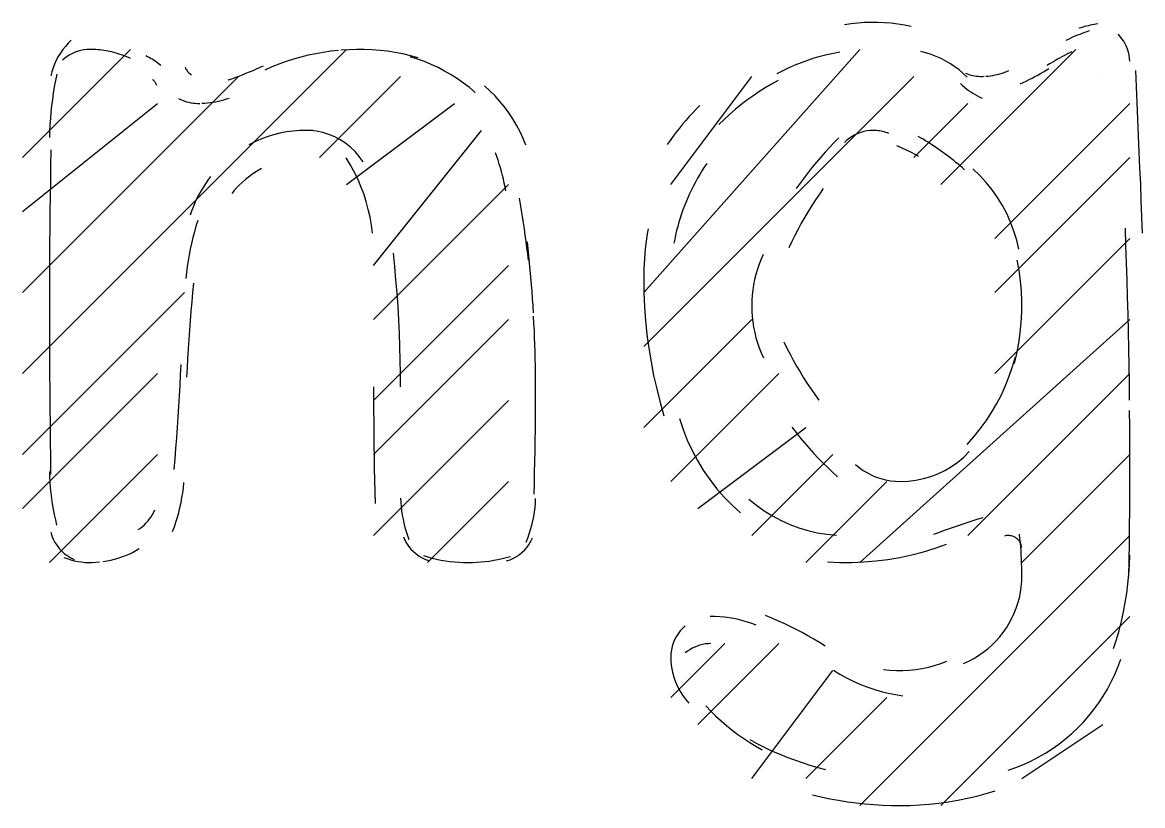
# Model space of a CAD drawing. Header units: millimetres. Extents: x 43 to 1147, y -811 to -31.
# Drawn here: x 804.04 to 809.016, y -789.76 to -786.28 of the extents above; entities that cross this region are included whole.
import ezdxf

# ---------------------------------------------------------------- set-up
doc = ezdxf.new("R2010")
doc.units = ezdxf.units.MM
doc.layers.add('EDITED_LINES', color=4, linetype='Continuous')

msp = doc.modelspace()

# ---------------------------------------------------------------- linework, layer by layer
at = {"layer": 'EDITED_LINES'}
for p, q in [((807.7213, -786.2863), (807.6917, -786.2906)), ((807.751, -786.2831), (807.7213, -786.2863)), ((807.7808, -786.281), (807.751, -786.2831)), ((807.8106, -786.2801), (807.7808, -786.281)), ((807.8404, -786.2803), (807.8106, -786.2801)), ((807.8702, -786.2816), (807.8404, -786.2803)), ((807.8999, -786.2841), (807.8702, -786.2816)), ((807.9295, -786.2877), (807.8999, -786.2841)), ((807.959, -786.2925), (807.9295, -786.2877)), ((807.9883, -786.2984), (807.959, -786.2925)), ((808.7668, -786.2967), (808.7584, -786.2989)), ((808.7752, -786.2946), (808.7668, -786.2967)), ((808.7836, -786.2927), (808.7752, -786.2946)), ((808.792, -786.2909), (808.7836, -786.2927)), ((808.8005, -786.2892), (808.792, -786.2909)), ((808.809, -786.2877), (808.8005, -786.2892)), ((808.8176, -786.2863), (808.809, -786.2877)), ((808.7055, -786.3462), (808.6952, -786.3509)), ((808.7159, -786.3417), (808.7055, -786.3462)), ((808.7264, -786.3374), (808.7159, -786.3417)), ((808.7369, -786.3332), (808.7264, -786.3374)), ((808.7418, -786.3037), (808.7336, -786.3063)), ((808.7475, -786.3291), (808.7369, -786.3332)), ((808.7501, -786.3012), (808.7418, -786.3037)), ((808.7581, -786.3252), (808.7475, -786.3291)), ((808.7584, -786.2989), (808.7501, -786.3012)), ((808.7688, -786.3215), (808.7581, -786.3252)), ((808.7796, -786.3179), (808.7688, -786.3215)), ((808.9164, -786.3425), (808.9072, -786.3327)), ((808.9247, -786.353), (808.9164, -786.3425)), ((804.2308, -786.3864), (804.2193, -786.4009)), ((804.2431, -786.3727), (804.2308, -786.3864)), ((804.2564, -786.3596), (804.2431, -786.3727)), ((808.6849, -786.3557), (808.6747, -786.3606)), ((808.6952, -786.3509), (808.6849, -786.3557)), ((808.9322, -786.3639), (808.9247, -786.353)), ((808.9388, -786.3754), (808.9322, -786.3639)), ((808.9446, -786.3873), (808.9388, -786.3754)), ((808.9495, -786.3996), (808.9446, -786.3873)), ((804.04, -786.88), (804.52, -786.4)), ((804.1991, -786.4318), (804.1905, -786.4481)), ((804.2087, -786.4161), (804.1991, -786.4318)), ((804.2193, -786.4009), (804.2087, -786.4161)), ((804.2281, -786.439), (804.2178, -786.4478)), ((804.239, -786.431), (804.2281, -786.439)), ((804.2503, -786.4239), (804.239, -786.431)), ((804.2622, -786.4177), (804.2503, -786.4239)), ((804.2744, -786.4124), (804.2622, -786.4177)), ((804.287, -786.408), (804.2744, -786.4124)), ((804.2999, -786.4045), (804.287, -786.408)), ((804.3131, -786.402), (804.2999, -786.4045)), ((804.3264, -786.4005), (804.3131, -786.402)), ((804.34, -786.4), (804.3264, -786.4005)), ((804.3488, -786.4001), (804.34, -786.4)), ((804.3576, -786.4004), (804.3488, -786.4001)), ((804.3665, -786.4009), (804.3576, -786.4004)), ((804.3753, -786.4015), (804.3665, -786.4009)), ((804.3841, -786.4023), (804.3753, -786.4015)), ((804.3928, -786.4034), (804.3841, -786.4023)), ((804.4016, -786.4046), (804.3928, -786.4034)), ((804.4103, -786.4059), (804.4016, -786.4046)), ((804.419, -786.4075), (804.4103, -786.4059)), ((804.4277, -786.4092), (804.419, -786.4075)), ((804.4372, -786.4114), (804.4277, -786.4092)), ((804.4467, -786.4138), (804.4372, -786.4114)), ((804.4561, -786.4164), (804.4467, -786.4138)), ((804.4654, -786.4192), (804.4561, -786.4164)), ((804.4747, -786.4222), (804.4654, -786.4192)), ((804.4839, -786.4255), (804.4747, -786.4222)), ((804.4931, -786.4289), (804.4839, -786.4255)), ((804.5021, -786.4326), (804.4931, -786.4289)), ((804.5111, -786.4365), (804.5021, -786.4326)), ((804.52, -786.4406), (804.5111, -786.4365)), ((804.5957, -786.4325), (804.5886, -786.429)), ((804.6027, -786.4361), (804.5957, -786.4325)), ((804.6096, -786.44), (804.6027, -786.4361)), ((804.6164, -786.444), (804.6096, -786.44)), ((804.6231, -786.4483), (804.6164, -786.444)), ((804.88, -787), (805.48, -786.4)), ((805.2441, -786.4439), (805.2118, -786.4542)), ((805.2767, -786.4346), (805.2441, -786.4439)), ((805.3096, -786.4263), (805.2767, -786.4346)), ((805.3428, -786.4192), (805.3096, -786.4263)), ((805.3762, -786.4132), (805.3428, -786.4192)), ((805.4098, -786.4083), (805.3762, -786.4132)), ((805.4436, -786.4045), (805.4098, -786.4083)), ((805.4896, -786.4014), (805.455, -786.404)), ((805.5242, -786.4001), (805.4896, -786.4014)), ((805.5588, -786.4002), (805.5242, -786.4001)), ((805.5934, -786.4016), (805.5588, -786.4002)), ((805.6279, -786.4043), (805.5934, -786.4016)), ((805.6622, -786.4083), (805.6279, -786.4043)), ((805.6964, -786.4137), (805.6622, -786.4083)), ((805.7304, -786.4203), (805.6964, -786.4137)), ((805.7641, -786.4283), (805.7304, -786.4203)), ((805.7948, -786.4428), (805.7632, -786.4326)), ((805.7976, -786.4376), (805.7641, -786.4283)), ((805.8259, -786.4543), (805.7948, -786.4428)), ((806.8, -787.48), (807.76, -786.4)), ((807.5558, -786.4396), (807.5275, -786.4489)), ((807.5845, -786.4314), (807.5558, -786.4396)), ((807.6134, -786.424), (807.5845, -786.4314)), ((807.6425, -786.4176), (807.6134, -786.424)), ((807.6719, -786.4122), (807.6425, -786.4176)), ((808.0539, -786.4157), (808.0306, -786.4099)), ((808.0767, -786.4229), (808.0539, -786.4157)), ((808.099, -786.4313), (808.0767, -786.4229)), ((808.1207, -786.4409), (808.099, -786.4313)), ((808.12, -787), (808.72, -786.4)), ((808.1419, -786.4517), (808.1207, -786.4409)), ((808.6357, -786.4455), (808.6248, -786.4518)), ((808.6467, -786.4394), (808.6357, -786.4455)), ((808.6577, -786.4333), (808.6467, -786.4394)), ((808.6687, -786.4273), (808.6577, -786.4333)), ((808.6798, -786.4215), (808.6687, -786.4273)), ((808.691, -786.4158), (808.6798, -786.4215)), ((808.7023, -786.4102), (808.691, -786.4158)), ((808.9535, -786.4122), (808.9495, -786.3996)), ((808.9566, -786.4251), (808.9535, -786.4122)), ((808.9587, -786.4383), (808.9566, -786.4251)), ((808.9598, -786.4516), (808.9587, -786.4383)), ((804.1764, -786.4822), (804.1709, -786.4999)), ((804.1829, -786.4649), (804.1764, -786.4822)), ((804.1905, -786.4481), (804.1829, -786.4649)), ((804.6297, -786.4527), (804.6231, -786.4483)), ((804.6362, -786.4572), (804.6297, -786.4527)), ((804.6426, -786.462), (804.6362, -786.4572)), ((804.6488, -786.4669), (804.6426, -786.462)), ((804.6549, -786.472), (804.6488, -786.4669)), ((804.7631, -786.479), (804.7646, -786.4832)), ((804.7646, -786.4832), (804.7665, -786.4873)), ((804.7665, -786.4873), (804.7687, -786.4912)), ((804.7687, -786.4912), (804.7712, -786.4949)), ((804.7712, -786.4949), (804.7739, -786.4984)), ((805.0489, -786.4996), (805.0646, -786.4931)), ((805.0646, -786.4931), (805.0801, -786.4864)), ((805.0801, -786.4864), (805.0957, -786.4796)), ((805.0957, -786.4796), (805.1111, -786.4727)), ((805.1483, -786.4782), (805.1171, -786.4918)), ((805.1798, -786.4657), (805.1483, -786.4782)), ((805.2118, -786.4542), (805.1798, -786.4657)), ((805.8564, -786.4671), (805.8259, -786.4543)), ((805.8864, -786.4811), (805.8564, -786.4671)), ((805.9156, -786.4964), (805.8864, -786.4811)), ((805.9443, -786.513), (805.9156, -786.4964)), ((807.4176, -786.495), (807.3911, -786.5088)), ((807.4445, -786.4821), (807.4176, -786.495)), ((807.4718, -786.4701), (807.4445, -786.4821)), ((807.4995, -786.459), (807.4718, -786.4701)), ((807.5275, -786.4489), (807.4995, -786.459)), ((808.1624, -786.4637), (808.1419, -786.4517)), ((808.1822, -786.4769), (808.1624, -786.4637)), ((808.2013, -786.4912), (808.1822, -786.4769)), ((808.2195, -786.5066), (808.2013, -786.4912)), ((808.4118, -786.4984), (808.4215, -786.4943)), ((808.5757, -786.5001), (808.5881, -786.4927)), ((808.5881, -786.4927), (808.6003, -786.4851)), ((808.6033, -786.4647), (808.5926, -786.4713)), ((808.614, -786.4582), (808.6033, -786.4647)), ((808.6248, -786.4518), (808.614, -786.4582)), ((808.9889, -786.5656), (808.9855, -786.4934)), ((804.04, -787.48), (805, -786.52)), ((804.1709, -786.4999), (804.1664, -786.518)), ((804.1868, -786.5378), (804.1817, -786.5658)), ((804.1924, -786.5099), (804.1868, -786.5378)), ((804.6214, -786.5366), (804.619, -786.5344)), ((804.6237, -786.5389), (804.6214, -786.5366)), ((804.6258, -786.5413), (804.6237, -786.5389)), ((804.6278, -786.5439), (804.6258, -786.5413)), ((804.6297, -786.5465), (804.6278, -786.5439)), ((804.6315, -786.5493), (804.6297, -786.5465)), ((804.7739, -786.4984), (804.7768, -786.5017)), ((804.7768, -786.5017), (804.78, -786.5048)), ((804.78, -786.5048), (804.7835, -786.5076)), ((804.7835, -786.5076), (804.7871, -786.5102)), ((804.7871, -786.5102), (804.791, -786.5125)), ((804.9538, -786.5358), (804.9698, -786.5302)), ((804.9698, -786.5302), (804.9857, -786.5243)), ((804.9857, -786.5243), (805.0016, -786.5184)), ((805.0016, -786.5184), (805.0174, -786.5123)), ((805.0174, -786.5123), (805.0332, -786.506)), ((805.0332, -786.506), (805.0489, -786.4996)), ((805.36, -786.88), (805.72, -786.52)), ((805.9722, -786.5307), (805.9443, -786.513)), ((805.9993, -786.5496), (805.9722, -786.5307)), ((806.8, -787.72), (808, -786.52)), ((806.92, -787), (807.28, -786.52)), ((807.3967, -786.5378), (807.3679, -786.5539)), ((808.2369, -786.523), (808.2195, -786.5066)), ((808.23, -786.5059), (808.2379, -786.5089)), ((808.2379, -786.5089), (808.2458, -786.5117)), ((808.2458, -786.5117), (808.2539, -786.514)), ((808.2539, -786.514), (808.262, -786.516)), ((808.262, -786.516), (808.2702, -786.5175)), ((808.2702, -786.5175), (808.2785, -786.5187)), ((808.2785, -786.5187), (808.2869, -786.5195)), ((808.2869, -786.5195), (808.2952, -786.5199)), ((808.2952, -786.5199), (808.3037, -786.52)), ((808.3037, -786.52), (808.3121, -786.5196)), ((808.3201, -786.5193), (808.3306, -786.5184)), ((808.3306, -786.5184), (808.341, -786.5172)), ((808.341, -786.5172), (808.3514, -786.5155)), ((808.3514, -786.5155), (808.3617, -786.5136)), ((808.3617, -786.5136), (808.3719, -786.5112)), ((808.3719, -786.5112), (808.382, -786.5085)), ((808.382, -786.5085), (808.3921, -786.5055)), ((808.3921, -786.5055), (808.402, -786.5021)), ((808.402, -786.5021), (808.4118, -786.4984)), ((808.4731, -786.5526), (808.4862, -786.5467)), ((808.4862, -786.5467), (808.4993, -786.5406)), ((808.4993, -786.5406), (808.5122, -786.5343)), ((808.5122, -786.5343), (808.5251, -786.5278)), ((808.5251, -786.5278), (808.5379, -786.5211)), ((808.5379, -786.5211), (808.5506, -786.5143)), ((808.5506, -786.5143), (808.5632, -786.5073)), ((808.5632, -786.5073), (808.5757, -786.5001)), ((808.84, -786.52), (808.84, -786.52)), ((804.1771, -786.5939), (804.1731, -786.6221)), ((804.1817, -786.5658), (804.1771, -786.5939)), ((804.633, -786.5521), (804.6315, -786.5493)), ((804.6345, -786.555), (804.633, -786.5521)), ((804.6358, -786.558), (804.6345, -786.555)), ((804.6369, -786.561), (804.6358, -786.558)), ((806.0257, -786.5697), (805.9993, -786.5496)), ((806.0512, -786.5909), (806.0257, -786.5697)), ((806.1166, -786.5835), (806.0925, -786.5615)), ((806.1396, -786.6066), (806.1166, -786.5835)), ((807.312, -786.5885), (807.2848, -786.6071)), ((807.3397, -786.5708), (807.312, -786.5885)), ((807.3679, -786.5539), (807.3397, -786.5708)), ((808.2078, -786.5522), (808.2162, -786.5602)), ((808.2162, -786.5602), (808.2249, -786.5679)), ((808.2249, -786.5679), (808.2338, -786.5753)), ((808.2338, -786.5753), (808.243, -786.5823)), ((808.243, -786.5823), (808.2525, -786.5889)), ((808.2525, -786.5889), (808.2622, -786.5952)), ((808.2622, -786.5952), (808.2722, -786.6011)), ((808.9922, -786.6379), (808.9889, -786.5656)), ((804.04, -787.12), (804.64, -786.64)), ((804.1731, -786.6221), (804.1696, -786.6503)), ((804.7329, -786.6176), (804.7417, -786.6221)), ((804.7417, -786.6221), (804.7507, -786.6261)), ((804.7507, -786.6261), (804.7599, -786.6297)), ((804.7599, -786.6297), (804.7692, -786.6327)), ((804.7692, -786.6327), (804.7787, -786.6352)), ((804.7787, -786.6352), (804.7883, -786.6372)), ((804.7883, -786.6372), (804.7981, -786.6387)), ((804.7981, -786.6387), (804.8079, -786.6396)), ((804.8079, -786.6396), (804.8177, -786.64)), ((804.8177, -786.64), (804.8276, -786.6399)), ((804.8377, -786.6396), (804.8501, -786.6389)), ((804.8501, -786.6389), (804.8624, -786.6378)), ((804.8624, -786.6378), (804.8747, -786.6364)), ((804.8747, -786.6364), (804.8869, -786.6346)), ((804.8869, -786.6346), (804.899, -786.6325)), ((804.899, -786.6325), (804.9111, -786.63)), ((804.9111, -786.63), (804.9231, -786.6271)), ((804.9231, -786.6271), (804.9351, -786.6239)), ((804.9351, -786.6239), (804.9469, -786.6204)), ((804.9469, -786.6204), (804.9586, -786.6165)), ((805.48, -787), (805.96, -786.64)), ((806.1613, -786.6308), (806.1396, -786.6066)), ((806.1818, -786.6559), (806.1613, -786.6308)), ((807.2321, -786.6464), (807.2066, -786.6672)), ((807.2582, -786.6263), (807.2321, -786.6464)), ((807.2848, -786.6071), (807.2582, -786.6263)), ((808, -786.88), (808.24, -786.64)), ((808.2722, -786.6011), (808.2824, -786.6066)), ((808.2824, -786.6066), (808.2928, -786.6117)), ((808.2928, -786.6117), (808.3034, -786.6165)), ((808.36, -787.24), (808.96, -786.64)), ((808.9954, -786.7101), (808.9922, -786.6379)), ((804.1666, -786.6786), (804.1642, -786.707)), ((804.1696, -786.6503), (804.1666, -786.6786)), ((806.201, -786.6821), (806.1818, -786.6559)), ((806.219, -786.7091), (806.201, -786.6821)), ((807.0176, -786.6816), (807.0023, -786.6983)), ((807.0332, -786.6652), (807.0176, -786.6816)), ((807.0491, -786.649), (807.0332, -786.6652)), ((807.1818, -786.6887), (807.1575, -786.7109)), ((807.2066, -786.6672), (807.1818, -786.6887)), ((804.1624, -786.7353), (804.161, -786.7638)), ((804.1642, -786.707), (804.1624, -786.7353)), ((806.2355, -786.737), (806.219, -786.7091)), ((806.2507, -786.7657), (806.2355, -786.737)), ((806.9727, -786.7325), (806.9584, -786.75)), ((806.9874, -786.7153), (806.9727, -786.7325)), ((807.0023, -786.6983), (806.9874, -786.7153)), ((807.1575, -786.7109), (807.1339, -786.7339)), ((808.9985, -786.7824), (808.9954, -786.7101)), ((804.161, -786.7638), (804.1602, -786.7922)), ((805.1271, -786.7884), (805.0992, -786.7987)), ((805.1554, -786.7797), (805.1271, -786.7884)), ((805.1842, -786.7726), (805.1554, -786.7797)), ((805.2133, -786.767), (805.1842, -786.7726)), ((805.2427, -786.7631), (805.2133, -786.767)), ((805.2723, -786.7607), (805.2427, -786.7631)), ((805.302, -786.76), (805.2723, -786.7607)), ((805.3318, -786.7609), (805.302, -786.76)), ((805.3462, -786.7636), (805.3177, -786.7605)), ((805.3741, -786.7693), (805.3462, -786.7636)), ((805.4011, -786.7775), (805.3741, -786.7693)), ((805.4272, -786.7883), (805.4011, -786.7775)), ((805.452, -786.8014), (805.4272, -786.7883)), ((805.6, -787.36), (806.08, -786.76)), ((806.2645, -786.7952), (806.2507, -786.7657)), ((806.2769, -786.8254), (806.2645, -786.7952)), ((806.9306, -786.7858), (806.9172, -786.8041)), ((806.9443, -786.7678), (806.9306, -786.7858)), ((806.9584, -786.75), (806.9443, -786.7678)), ((807.6663, -786.793), (807.6458, -786.814)), ((807.714, -786.7945), (807.7029, -786.8033)), ((807.7258, -786.7866), (807.714, -786.7945)), ((807.7381, -786.7797), (807.7258, -786.7866)), ((807.7509, -786.7738), (807.7381, -786.7797)), ((807.7641, -786.7689), (807.7509, -786.7738)), ((807.7777, -786.7651), (807.7641, -786.7689)), ((807.7916, -786.7623), (807.7777, -786.7651)), ((807.8057, -786.7606), (807.7916, -786.7623)), ((807.82, -786.76), (807.8057, -786.7606)), ((807.8271, -786.7601), (807.82, -786.76)), ((807.8342, -786.7606), (807.8271, -786.7601)), ((807.8412, -786.7613), (807.8342, -786.7606)), ((807.8482, -786.7622), (807.8412, -786.7613)), ((807.8552, -786.7635), (807.8482, -786.7622)), ((807.8621, -786.765), (807.8552, -786.7635)), ((807.8689, -786.7668), (807.8621, -786.765)), ((807.8757, -786.7688), (807.8689, -786.7668)), ((807.8824, -786.7711), (807.8757, -786.7688)), ((807.889, -786.7737), (807.8824, -786.7711)), ((808.0299, -786.7927), (808.0186, -786.7863)), ((808.0411, -786.7993), (808.0299, -786.7927)), ((809.0016, -786.8546), (808.9985, -786.7824)), ((805.0719, -786.8105), (805.0452, -786.8239)), ((805.0992, -786.7987), (805.0719, -786.8105)), ((805.4756, -786.8167), (805.452, -786.8014)), ((805.4976, -786.8343), (805.4756, -786.8167)), ((805.518, -786.8539), (805.4976, -786.8343)), ((806.9172, -786.8041), (806.9042, -786.8226)), ((807.6256, -786.8353), (807.6058, -786.857)), ((807.6458, -786.814), (807.6256, -786.8353)), ((807.7029, -786.8033), (807.6924, -786.813)), ((807.9349, -786.8329), (807.9251, -786.8288)), ((807.9447, -786.8372), (807.9349, -786.8329)), ((807.9544, -786.8416), (807.9447, -786.8372)), ((807.9641, -786.8461), (807.9544, -786.8416)), ((808.0522, -786.806), (808.0411, -786.7993)), ((808.0633, -786.8128), (808.0522, -786.806)), ((808.0742, -786.8197), (808.0633, -786.8128)), ((808.0851, -786.8267), (808.0742, -786.8197)), ((808.0959, -786.8339), (808.0851, -786.8267)), ((808.1067, -786.8412), (808.0959, -786.8339)), ((808.1173, -786.8486), (808.1067, -786.8412)), ((804.1664, -786.8461), (804.1652, -786.9155)), ((805.4966, -786.912), (805.478, -786.8812)), ((805.5365, -786.8755), (805.518, -786.8539)), ((805.5531, -786.8989), (805.5365, -786.8755)), ((806.1472, -786.8764), (806.1412, -786.86)), ((806.153, -786.8929), (806.1472, -786.8764)), ((806.1584, -786.9095), (806.153, -786.8929)), ((807.5863, -786.879), (807.5673, -786.9014)), ((807.6058, -786.857), (807.5863, -786.879)), ((807.9737, -786.8507), (807.9641, -786.8461)), ((807.9833, -786.8554), (807.9737, -786.8507)), ((807.9928, -786.8603), (807.9833, -786.8554)), ((808.0023, -786.8652), (807.9928, -786.8603)), ((808.0117, -786.8703), (808.0023, -786.8652)), ((808.021, -786.8754), (808.0117, -786.8703)), ((808.1279, -786.8562), (808.1173, -786.8486)), ((808.1379, -786.8636), (808.1279, -786.8562)), ((808.1479, -786.871), (808.1379, -786.8636)), ((808.1578, -786.8786), (808.1479, -786.871)), ((808.1677, -786.8863), (808.1578, -786.8786)), ((808.1774, -786.8941), (808.1677, -786.8863)), ((808.1871, -786.902), (808.1774, -786.8941)), ((808.36, -787.48), (808.96, -786.88)), ((809.0047, -786.9269), (809.0016, -786.8546)), ((804.1652, -786.9155), (804.1641, -786.9849)), ((805.0867, -786.9382), (805.072, -786.9473)), ((805.1018, -786.9297), (805.0867, -786.9382)), ((805.5138, -786.9435), (805.4966, -786.912)), ((805.5294, -786.9758), (805.5138, -786.9435)), ((806.1635, -786.9262), (806.1584, -786.9095)), ((806.1683, -786.943), (806.1635, -786.9262)), ((806.1727, -786.9599), (806.1683, -786.943)), ((807.0588, -786.9398), (807.0487, -786.9562)), ((807.0693, -786.9236), (807.0588, -786.9398)), ((807.0801, -786.9075), (807.0693, -786.9236)), ((807.5486, -786.924), (807.5303, -786.947)), ((807.5673, -786.9014), (807.5486, -786.924)), ((808.1966, -786.91), (808.1871, -786.902)), ((808.2061, -786.9181), (808.1966, -786.91)), ((808.2155, -786.9264), (808.2061, -786.9181)), ((808.2248, -786.9347), (808.2155, -786.9264)), ((808.2931, -786.9598), (808.2628, -786.9305)), ((809.0077, -786.9991), (809.0047, -786.9269)), ((804.1641, -786.9849), (804.1631, -787.0543)), ((804.8642, -786.981), (804.853, -786.997)), ((804.8761, -786.9655), (804.8642, -786.981)), ((805.0174, -786.9893), (805.0049, -787.0012)), ((805.0304, -786.978), (805.0174, -786.9893)), ((805.0438, -786.9672), (805.0304, -786.978)), ((805.0577, -786.9569), (805.0438, -786.9672)), ((805.072, -786.9473), (805.0577, -786.9569)), ((805.5436, -787.0087), (805.5294, -786.9758)), ((806.1768, -786.9769), (806.1727, -786.9599)), ((806.1806, -786.9939), (806.1768, -786.9769)), ((806.184, -787.0111), (806.1806, -786.9939)), ((807.0295, -786.9898), (807.0205, -787.0068)), ((807.0389, -786.9729), (807.0295, -786.9898)), ((807.0487, -786.9562), (807.0389, -786.9729)), ((807.4948, -786.9938), (807.4777, -787.0177)), ((807.5123, -786.9702), (807.4948, -786.9938)), ((807.5303, -786.947), (807.5123, -786.9702)), ((808.3214, -786.9907), (808.2931, -786.9598)), ((808.3475, -787.0233), (808.3214, -786.9907)), ((804.04, -787.84), (804.88, -787)), ((804.8323, -787.0301), (804.8228, -787.0472)), ((804.8423, -787.0134), (804.8323, -787.0301)), ((804.853, -786.997), (804.8423, -787.0134)), ((804.9813, -787.0264), (804.9703, -787.0398)), ((804.9928, -787.0135), (804.9813, -787.0264)), ((805.0049, -787.0012), (804.9928, -787.0135)), ((805.5562, -787.0422), (805.5436, -787.0087)), ((805.5672, -787.0763), (805.5562, -787.0422)), ((805.6, -787.6), (806.2, -787)), ((806.1871, -787.0283), (806.184, -787.0111)), ((807.0035, -787.0415), (806.9955, -787.0591)), ((807.0118, -787.0241), (807.0035, -787.0415)), ((807.0205, -787.0068), (807.0118, -787.0241)), ((807.5803, -787.0428), (807.5634, -787.0682)), ((807.5977, -787.0177), (807.5803, -787.0428)), ((808.3715, -787.0575), (808.3475, -787.0233)), ((809.0106, -787.0714), (809.0077, -786.9991)), ((804.1631, -787.0543), (804.1623, -787.1236)), ((804.8058, -787.0823), (804.7982, -787.1004)), ((804.814, -787.0646), (804.8058, -787.0823)), ((804.8228, -787.0472), (804.814, -787.0646)), ((805.5767, -787.1108), (805.5672, -787.0763)), ((806.2533, -787.0879), (806.2487, -787.0604)), ((806.2578, -787.1153), (806.2533, -787.0879)), ((806.988, -787.0769), (806.9808, -787.0948)), ((806.9955, -787.0591), (806.988, -787.0769)), ((807.5469, -787.0939), (807.5309, -787.1199)), ((807.5634, -787.0682), (807.5469, -787.0939)), ((808.3933, -787.093), (808.3715, -787.0575)), ((808.4128, -787.1298), (808.3933, -787.093)), ((809.0134, -787.1436), (809.0106, -787.0714)), ((804.1623, -787.1236), (804.1616, -787.193)), ((804.7913, -787.1187), (804.7851, -787.1372)), ((804.7982, -787.1004), (804.7913, -787.1187)), ((805.5846, -787.1458), (805.5767, -787.1108)), ((806.2621, -787.1428), (806.2578, -787.1153)), ((806.2662, -787.1703), (806.2621, -787.1428)), ((806.9676, -787.131), (806.9617, -787.1493)), ((806.974, -787.1129), (806.9676, -787.131)), ((806.9808, -787.0948), (806.974, -787.1129)), ((807.5309, -787.1199), (807.5153, -787.1461)), ((808.4299, -787.1678), (808.4128, -787.1298)), ((809.0162, -787.2159), (809.0134, -787.1436)), ((804.1616, -787.193), (804.161, -787.2624)), ((804.8109, -787.1854), (804.8038, -787.2107)), ((804.8186, -787.1602), (804.8109, -787.1854)), ((805.5909, -787.1812), (805.5846, -787.1458)), ((805.5956, -787.2169), (805.5909, -787.1812)), ((806.2702, -787.1979), (806.2662, -787.1703)), ((806.9509, -787.1863), (806.9461, -787.2049)), ((806.9561, -787.1677), (806.9509, -787.1863)), ((806.9617, -787.1493), (806.9561, -787.1677)), ((807.5002, -787.1726), (807.4856, -787.1994)), ((807.5153, -787.1461), (807.5002, -787.1726)), ((808.4447, -787.207), (808.4299, -787.1678)), ((804.7972, -787.2362), (804.7911, -787.2618)), ((804.8038, -787.2107), (804.7972, -787.2362)), ((806.2741, -787.2254), (806.2702, -787.1979)), ((806.2778, -787.253), (806.2741, -787.2254)), ((806.8126, -787.2421), (806.8097, -787.2642)), ((806.816, -787.22), (806.8126, -787.2421)), ((806.8197, -787.198), (806.816, -787.22)), ((806.9377, -787.2425), (806.9341, -787.2614)), ((806.9417, -787.2237), (806.9377, -787.2425)), ((806.9461, -787.2049), (806.9417, -787.2237)), ((807.4715, -787.2264), (807.4578, -787.2537)), ((807.4856, -787.1994), (807.4715, -787.2264)), ((808.36, -787.84), (808.96, -787.24)), ((808.4569, -787.2471), (808.4447, -787.207)), ((808.9424, -787.2713), (808.9396, -787.1949)), ((804.161, -787.2624), (804.1605, -787.3318)), ((804.7855, -787.2875), (804.7805, -787.3133)), ((804.7911, -787.2618), (804.7855, -787.2875)), ((806.2813, -787.2806), (806.2778, -787.253)), ((806.2847, -787.3083), (806.2813, -787.2806)), ((806.2868, -787.286), (806.2833, -787.2544)), ((806.2902, -787.3176), (806.2868, -787.286)), ((806.8071, -787.2864), (806.8049, -787.3086)), ((806.8097, -787.2642), (806.8071, -787.2864)), ((807.4578, -787.2537), (807.4446, -787.2812)), ((808.4667, -787.288), (808.4569, -787.2471)), ((808.945, -787.3477), (808.9424, -787.2713)), ((804.1605, -787.3318), (804.1602, -787.4012)), ((804.7761, -787.3392), (804.7721, -787.3653)), ((804.7805, -787.3133), (804.7761, -787.3392)), ((805.6943, -787.365), (805.6882, -787.3057)), ((806.2879, -787.3359), (806.2847, -787.3083)), ((806.2933, -787.3493), (806.2902, -787.3176)), ((806.8031, -787.3308), (806.8018, -787.3531)), ((806.8049, -787.3086), (806.8031, -787.3308)), ((807.3215, -787.3324), (807.3129, -787.3545)), ((807.3311, -787.3107), (807.3215, -787.3324)), ((808.4676, -787.382), (808.4594, -787.3361)), ((804.7688, -787.3914), (804.7659, -787.4175)), ((804.7721, -787.3653), (804.7688, -787.3914)), ((805.6, -787.96), (806.2, -787.36)), ((805.6996, -787.4243), (805.6943, -787.365)), ((806.2963, -787.3809), (806.2933, -787.3493)), ((806.2991, -787.4126), (806.2963, -787.3809)), ((806.8008, -787.3754), (806.8002, -787.3977)), ((806.8018, -787.3531), (806.8008, -787.3754)), ((807.3052, -787.3769), (807.2986, -787.3996)), ((807.3129, -787.3545), (807.3052, -787.3769)), ((808.4738, -787.428), (808.4676, -787.382)), ((808.9474, -787.4241), (808.945, -787.3477)), ((804.1602, -787.4012), (804.16, -787.4706)), ((804.8, -787.438), (804.796, -787.4799)), ((805.7044, -787.4836), (805.6996, -787.4243)), ((806.3018, -787.4443), (806.2991, -787.4126)), ((806.8002, -787.3977), (806.8, -787.42)), ((806.8, -787.42), (806.8009, -787.4817)), ((807.2929, -787.4225), (807.2883, -787.4457)), ((807.2986, -787.3996), (807.2929, -787.4225)), ((808.4778, -787.4743), (808.4738, -787.428)), ((808.9496, -787.5005), (808.9474, -787.4241)), ((804.04, -788.2), (804.76, -787.48)), ((804.16, -787.4706), (804.16, -787.54)), ((804.796, -787.4799), (804.7922, -787.5217)), ((805.7085, -787.543), (805.7044, -787.4836)), ((806.3042, -787.476), (806.3018, -787.4443)), ((806.3065, -787.5078), (806.3042, -787.476)), ((806.8009, -787.4817), (806.8036, -787.5433)), ((807.2821, -787.4926), (807.2806, -787.5162)), ((807.2847, -787.4691), (807.2821, -787.4926)), ((807.2883, -787.4457), (807.2847, -787.4691)), ((808.4798, -787.5206), (808.4778, -787.4743)), ((804.16, -787.54), (804.16, -787.6149)), ((804.7922, -787.5217), (804.7887, -787.5636)), ((806.3086, -787.5395), (806.3065, -787.5078)), ((806.3105, -787.5712), (806.3086, -787.5395)), ((807.2806, -787.5162), (807.28, -787.54)), ((807.28, -787.54), (807.2806, -787.5638)), ((808.4796, -787.5669), (808.4798, -787.5206)), ((808.9516, -787.5769), (808.9496, -787.5005)), ((804.7887, -787.5636), (804.7853, -787.6055)), ((805.712, -787.6024), (805.7085, -787.543)), ((806.3126, -787.617), (806.3109, -787.5856)), ((806.8036, -787.5433), (806.8081, -787.6048)), ((807.2806, -787.5638), (807.2821, -787.5876)), ((807.2821, -787.5876), (807.2847, -787.6112)), ((808.4773, -787.6132), (808.4796, -787.5669)), ((808.9534, -787.6533), (808.9516, -787.5769)), ((804.16, -787.6149), (804.1602, -787.6898)), ((804.7853, -787.6055), (804.7822, -787.6474)), ((805.6, -788.2), (806.2, -787.6)), ((805.7149, -787.6619), (805.712, -787.6024)), ((806.3142, -787.6484), (806.3126, -787.617)), ((806.8, -788.08), (807.28, -787.6)), ((806.8081, -787.6048), (806.8145, -787.6661)), ((807.2847, -787.6112), (807.2884, -787.6347)), ((807.2884, -787.6347), (807.2931, -787.658)), ((807.76, -788.68), (808.96, -787.6)), ((808.4729, -787.6594), (808.4773, -787.6132)), ((804.1602, -787.6898), (804.1605, -787.7648)), ((804.7792, -787.6893), (804.7765, -787.7312)), ((804.7822, -787.6474), (804.7792, -787.6893)), ((805.7171, -787.7214), (805.7149, -787.6619)), ((806.3155, -787.6799), (806.3142, -787.6484)), ((806.3167, -787.7113), (806.3155, -787.6799)), ((806.8145, -787.6661), (806.8226, -787.7271)), ((807.2931, -787.658), (807.2988, -787.681)), ((807.2988, -787.681), (807.3055, -787.7038)), ((808.4665, -787.7053), (808.4729, -787.6594)), ((808.9549, -787.7298), (808.9534, -787.6533)), ((804.7765, -787.7312), (804.774, -787.7731)), ((805.7187, -787.7809), (805.7171, -787.7214)), ((806.3177, -787.7428), (806.3167, -787.7113)), ((806.8226, -787.7271), (806.8325, -787.7879)), ((807.3055, -787.7038), (807.3132, -787.7263)), ((807.3132, -787.7263), (807.3219, -787.7485)), ((807.4232, -787.6998), (807.4364, -787.727)), ((807.4364, -787.727), (807.4501, -787.7539)), ((808.4579, -787.751), (808.4665, -787.7053)), ((808.9563, -787.8062), (808.9549, -787.7298)), ((804.1605, -787.7648), (804.1608, -787.8397)), ((804.774, -787.7731), (804.7717, -787.8151)), ((805.7197, -787.8405), (805.7187, -787.7809)), ((806.3185, -787.7742), (806.3177, -787.7428)), ((806.3192, -787.8057), (806.3185, -787.7742)), ((806.8325, -787.7879), (806.8442, -787.8484)), ((807.3219, -787.7485), (807.3316, -787.7703)), ((807.4501, -787.7539), (807.4644, -787.7805)), ((807.4644, -787.7805), (807.4791, -787.8068)), ((808.4386, -787.8095), (808.451, -787.7662)), ((808.4472, -787.7963), (808.4579, -787.751)), ((804.04, -788.44), (804.64, -787.84)), ((804.1608, -787.8397), (804.1613, -787.9146)), ((804.7429, -787.8468), (804.7452, -787.8002)), ((804.7717, -787.8151), (804.7696, -787.8571)), ((805.72, -787.9), (805.7197, -787.8405)), ((806.3196, -787.8371), (806.3192, -787.8057)), ((806.3199, -787.8686), (806.3196, -787.8371)), ((806.92, -788.32), (807.4, -787.84)), ((807.4791, -787.8068), (807.4944, -787.8329)), ((807.4944, -787.8329), (807.5102, -787.8586)), ((808.24, -788.56), (808.96, -787.84)), ((808.4241, -787.852), (808.4386, -787.8095)), ((808.9574, -787.8826), (808.9563, -787.8062)), ((804.7404, -787.8934), (804.7429, -787.8468)), ((806.32, -787.9), (806.3199, -787.8686)), ((806.8442, -787.8484), (806.8576, -787.9085)), ((807.5102, -787.8586), (807.5266, -787.884)), ((807.5266, -787.884), (807.5434, -787.909)), ((808.4075, -787.8937), (808.4241, -787.852)), ((808.9584, -787.959), (808.9574, -787.8826)), ((804.1613, -787.9146), (804.1619, -787.9896)), ((804.735, -787.9866), (804.7378, -787.94)), ((804.7378, -787.94), (804.7404, -787.8934)), ((805.6, -787.9), (805.6, -787.9518)), ((806.3199, -787.9476), (806.32, -787.9)), ((806.8576, -787.9085), (806.8728, -787.9683)), ((807.5434, -787.909), (807.5608, -787.9337)), ((807.5608, -787.9337), (807.5786, -787.9581)), ((808.3683, -787.9741), (808.3889, -787.9344)), ((808.3889, -787.9344), (808.4075, -787.8937)), ((804.1619, -787.9896), (804.1626, -788.0645)), ((804.732, -788.0332), (804.735, -787.9866)), ((805.6, -787.9518), (805.6002, -788.0035)), ((805.6, -788.56), (806.2, -787.96)), ((806.3197, -787.9952), (806.3199, -787.9476)), ((806.8728, -787.9683), (806.8898, -788.0276)), ((808.3457, -788.0128), (808.3683, -787.9741)), ((804.7289, -788.0798), (804.732, -788.0332)), ((805.6002, -788.0035), (805.6006, -788.0552)), ((806.3194, -788.0427), (806.3197, -787.9952)), ((808.3213, -788.0503), (808.3457, -788.0128)), ((808.9592, -788.078), (808.9586, -788.0042)), ((804.1626, -788.0645), (804.1635, -788.1394)), ((804.7255, -788.1264), (804.7289, -788.0798)), ((805.6006, -788.0552), (805.6011, -788.1069)), ((806.3189, -788.0903), (806.3194, -788.0427)), ((806.9585, -788.0405), (806.9746, -788.0887)), ((806.9746, -788.0887), (806.9933, -788.1358)), ((807.04, -788.44), (807.52, -788.08)), ((807.4586, -788.0781), (807.4769, -788.1021)), ((808.2668, -788.1216), (808.2949, -788.0866)), ((808.2949, -788.0866), (808.3213, -788.0503)), ((808.9597, -788.1518), (808.9592, -788.078)), ((804.1635, -788.1394), (804.1644, -788.2144)), ((804.7221, -788.1729), (804.7255, -788.1264)), ((805.6011, -788.1069), (805.6017, -788.1587)), ((806.3174, -788.1854), (806.3182, -788.1378)), ((806.3182, -788.1378), (806.3189, -788.0903)), ((806.9933, -788.1358), (807.0146, -788.1817)), ((807.4769, -788.1021), (807.4956, -788.1256)), ((807.4956, -788.1256), (807.5148, -788.1487)), ((808.2368, -788.1552), (808.2668, -788.1216)), ((804.7184, -788.2195), (804.7221, -788.1729)), ((805.6017, -788.1587), (805.6024, -788.2104)), ((806.3165, -788.2329), (806.3174, -788.1854)), ((807.0146, -788.1817), (807.0384, -788.2262)), ((807.5148, -788.1487), (807.5344, -788.1715)), ((807.5344, -788.1715), (807.5545, -788.1939)), ((808.2218, -788.2115), (808.2465, -788.1871)), ((808.9599, -788.2255), (808.9597, -788.1518)), ((804.16, -788.68), (804.64, -788.2)), ((804.1644, -788.2144), (804.1654, -788.2893)), ((804.7146, -788.266), (804.7184, -788.2195)), ((805.6024, -788.2104), (805.6033, -788.2621)), ((806.3154, -788.2805), (806.3165, -788.2329)), ((807.0384, -788.2262), (807.0646, -788.2693)), ((807.28, -788.56), (807.64, -788.2)), ((807.5545, -788.1939), (807.5751, -788.2158)), ((807.5751, -788.2158), (807.596, -788.2373)), ((807.596, -788.2373), (807.6174, -788.2584)), ((808.1672, -788.2532), (808.1953, -788.2335)), ((808.1953, -788.2335), (808.2218, -788.2115)), ((808.48, -788.68), (808.96, -788.2)), ((808.9599, -788.2993), (808.9599, -788.2255)), ((804.1601, -788.2749), (804.1607, -788.2991)), ((805.6033, -788.2621), (805.6043, -788.3138)), ((806.3142, -788.328), (806.3154, -788.2805)), ((807.0646, -788.2693), (807.0932, -788.3109)), ((807.6174, -788.2584), (807.6393, -788.2791)), ((807.6393, -788.2791), (807.6615, -788.2994)), ((807.7403, -788.2439), (807.7573, -788.2579)), ((807.7573, -788.2579), (807.7751, -788.2706)), ((807.7751, -788.2706), (807.7938, -788.282)), ((807.7938, -788.282), (807.8131, -788.2919)), ((808.0752, -788.2977), (808.107, -788.2854)), ((808.107, -788.2854), (808.1378, -788.2705)), ((808.1378, -788.2705), (808.1672, -788.2532)), ((804.1607, -788.2991), (804.1619, -788.3233)), ((804.1619, -788.3233), (804.1637, -788.3474)), ((804.7551, -788.3474), (804.7573, -788.3251)), ((805.6043, -788.3138), (805.6055, -788.3655)), ((805.84, -788.68), (806.2, -788.32)), ((806.3129, -788.3755), (806.3142, -788.328)), ((807.0932, -788.3109), (807.1241, -788.3508)), ((807.52, -788.68), (807.88, -788.32)), ((807.8131, -788.2919), (807.8331, -788.3003)), ((807.8331, -788.3003), (807.8537, -788.3073)), ((807.8537, -788.3073), (807.8748, -788.3128)), ((807.8748, -788.3128), (807.8962, -788.3168)), ((807.8962, -788.3168), (807.918, -788.3192)), ((807.918, -788.3192), (807.94, -788.32)), ((807.94, -788.32), (807.9747, -788.3186)), ((807.9747, -788.3186), (808.0089, -788.3143)), ((808.0089, -788.3143), (808.0424, -788.3073)), ((808.0424, -788.3073), (808.0752, -788.2977)), ((808.9597, -788.3731), (808.9599, -788.2993)), ((804.1637, -788.3474), (804.1661, -788.3714)), ((804.1661, -788.3714), (804.169, -788.3954)), ((804.7488, -788.3917), (804.7523, -788.3696)), ((804.7523, -788.3696), (804.7551, -788.3474)), ((805.6055, -788.3655), (805.6068, -788.4172)), ((807.1241, -788.3508), (807.1573, -788.389)), ((808.9592, -788.4468), (808.9597, -788.3731)), ((804.169, -788.3954), (804.1725, -788.4193)), ((804.1725, -788.4193), (804.1766, -788.4432)), ((804.7346, -788.4572), (804.74, -788.4355)), ((804.74, -788.4355), (804.7447, -788.4137)), ((804.7447, -788.4137), (804.7488, -788.3917)), ((805.7202, -788.3942), (805.721, -788.413)), ((805.721, -788.413), (805.7225, -788.4317)), ((805.7225, -788.4317), (805.7246, -788.4503)), ((806.3146, -788.4557), (806.3171, -788.436)), ((806.3171, -788.436), (806.3187, -788.4161)), ((806.3187, -788.4161), (806.3197, -788.3962)), ((807.1573, -788.389), (807.1926, -788.4253)), ((807.1926, -788.4253), (807.23, -788.4597)), ((807.2674, -788.3984), (807.3008, -788.4256)), ((807.3008, -788.4256), (807.3358, -788.4504)), ((804.1766, -788.4432), (804.1812, -788.4669)), ((804.1812, -788.4669), (804.1864, -788.4905)), ((804.5981, -788.4954), (804.6053, -788.4862)), ((804.6053, -788.4862), (804.6119, -788.4765)), ((804.6119, -788.4765), (804.6178, -788.4665)), ((804.6178, -788.4665), (804.6231, -788.456)), ((804.6231, -788.456), (804.6277, -788.4452)), ((804.7221, -788.5002), (804.7287, -788.4788)), ((804.7287, -788.4788), (804.7346, -788.4572)), ((805.7246, -788.4503), (805.7274, -788.4689)), ((805.7274, -788.4689), (805.7308, -788.4873)), ((805.7308, -788.4873), (805.7348, -788.5056)), ((806.3076, -788.4948), (806.3115, -788.4753)), ((806.3115, -788.4753), (806.3146, -788.4557)), ((807.3358, -788.4504), (807.3723, -788.4729)), ((807.3723, -788.4729), (807.41, -788.4929)), ((808.2843, -788.4878), (808.2623, -788.4948)), ((808.3065, -788.481), (808.2843, -788.4878)), ((808.9585, -788.5206), (808.9592, -788.4468)), ((804.1864, -788.4905), (804.1921, -788.514)), ((804.554, -788.5335), (804.5639, -788.527)), ((804.5639, -788.527), (804.5732, -788.5199)), ((804.5732, -788.5199), (804.582, -788.5123)), ((804.582, -788.5123), (804.5904, -788.5041)), ((804.5904, -788.5041), (804.5981, -788.4954)), ((804.7071, -788.5424), (804.7149, -788.5214)), ((804.7149, -788.5214), (804.7221, -788.5002)), ((805.7348, -788.5056), (805.7395, -788.5237)), ((805.7395, -788.5237), (805.7448, -788.5417)), ((806.2917, -788.5523), (806.2977, -788.5333)), ((806.2977, -788.5333), (806.303, -788.5142)), ((806.303, -788.5142), (806.3076, -788.4948)), ((807.41, -788.4929), (807.4489, -788.5104)), ((807.4489, -788.5104), (807.4888, -788.5253)), ((807.4888, -788.5253), (807.5296, -788.5376)), ((807.5296, -788.5376), (807.5713, -788.5473)), ((808.1526, -788.5319), (808.1308, -788.5398)), ((808.1745, -788.5242), (808.1526, -788.5319)), ((808.1963, -788.5167), (808.1745, -788.5242)), ((808.2183, -788.5092), (808.1963, -788.5167)), ((808.2402, -788.502), (808.2183, -788.5092)), ((808.2623, -788.4948), (808.2402, -788.502)), ((808.9576, -788.5943), (808.9585, -788.5206)), ((804.1656, -788.5448), (804.1706, -788.5609)), ((804.1706, -788.5609), (804.177, -788.5763)), ((804.177, -788.5763), (804.1847, -788.591)), ((805.7324, -788.5657), (805.739, -788.5805)), ((805.739, -788.5805), (805.7468, -788.5946)), ((805.7448, -788.5417), (805.7507, -788.5595)), ((805.7507, -788.5595), (805.7573, -788.5771)), ((806.2776, -788.5896), (806.285, -788.5711)), ((806.285, -788.5711), (806.2917, -788.5523)), ((806.2908, -788.5982), (806.2989, -788.5844)), ((806.2989, -788.5844), (806.3058, -788.5699)), ((807.5713, -788.5473), (807.6136, -788.5543)), ((807.6136, -788.5543), (807.6565, -788.5586)), ((807.76, -789.76), (808.96, -788.56)), ((808.1091, -788.5477), (808.0874, -788.5558)), ((808.1308, -788.5398), (808.1091, -788.5477)), ((808.4068, -788.5615), (808.4024, -788.5626)), ((808.4112, -788.5606), (808.4068, -788.5615)), ((808.4157, -788.5601), (808.4112, -788.5606)), ((808.4202, -788.56), (808.4157, -788.5601)), ((808.4247, -788.5602), (808.4202, -788.56)), ((808.4291, -788.5607), (808.4247, -788.5602)), ((808.4335, -788.5615), (808.4291, -788.5607)), ((808.4379, -788.5627), (808.4335, -788.5615)), ((808.4421, -788.5643), (808.4379, -788.5627)), ((808.4463, -788.5661), (808.4421, -788.5643)), ((808.4516, -788.569), (808.4463, -788.5661)), ((808.4566, -788.5725), (808.4516, -788.569)), ((808.4612, -788.5764), (808.4566, -788.5725)), ((808.4653, -788.5807), (808.4612, -788.5764)), ((808.469, -788.5853), (808.4653, -788.5807)), ((808.4722, -788.5904), (808.469, -788.5853)), ((808.4713, -788.573), (808.4693, -788.5545)), ((808.4732, -788.5915), (808.4713, -788.573)), ((804.1847, -788.591), (804.1937, -788.6049)), ((804.1937, -788.6049), (804.2039, -788.6178)), ((804.2039, -788.6178), (804.2152, -788.6298)), ((804.2152, -788.6298), (804.2276, -788.6407)), ((804.5139, -788.6423), (804.5294, -788.6349)), ((804.5294, -788.6349), (804.5445, -788.6268)), ((804.5445, -788.6268), (804.5594, -788.6181)), ((805.7468, -788.5946), (805.7558, -788.6078)), ((805.7558, -788.6078), (805.7659, -788.6201)), ((805.7659, -788.6201), (805.777, -788.6315)), ((805.777, -788.6315), (805.7891, -788.6419)), ((806.2478, -788.6441), (806.26, -788.6341)), ((806.26, -788.6341), (806.2713, -788.6231)), ((806.2713, -788.6231), (806.2816, -788.6111)), ((806.2816, -788.6111), (806.2908, -788.5982)), ((807.9906, -788.646), (808.0427, -788.6325)), ((808.0427, -788.6325), (808.0942, -788.6167)), ((808.0942, -788.6167), (808.145, -788.5988)), ((808.4749, -788.5957), (808.4722, -788.5904)), ((808.4748, -788.61), (808.4732, -788.5915)), ((808.4761, -788.6285), (808.4748, -788.61)), ((808.477, -788.6013), (808.4749, -788.5957)), ((808.4773, -788.647), (808.4761, -788.6285)), ((808.4786, -788.6071), (808.477, -788.6013)), ((808.4796, -788.6131), (808.4786, -788.6071)), ((808.9565, -788.6681), (808.9576, -788.5943)), ((804.2244, -788.6569), (804.2395, -788.6627)), ((804.2276, -788.6407), (804.2411, -788.6504)), ((804.2395, -788.6627), (804.2548, -788.6677)), ((804.2411, -788.6504), (804.2554, -788.6589)), ((804.2548, -788.6677), (804.2704, -788.6718)), ((804.2554, -788.6589), (804.2706, -788.6661)), ((804.2704, -788.6718), (804.2861, -788.6751)), ((804.2861, -788.6751), (804.3019, -788.6776)), ((804.3019, -788.6776), (804.3179, -788.6792)), ((804.3179, -788.6792), (804.3339, -788.6799)), ((804.3339, -788.6799), (804.35, -788.6798)), ((804.35, -788.6798), (804.3661, -788.6789)), ((804.3661, -788.6789), (804.3821, -788.677)), ((804.399, -788.6758), (804.416, -788.6731)), ((804.416, -788.6731), (804.4328, -788.6696)), ((804.4328, -788.6696), (804.4495, -788.6655)), ((804.4495, -788.6655), (804.4659, -788.6607)), ((804.4659, -788.6607), (804.4822, -788.6552)), ((804.4822, -788.6552), (804.4982, -788.6491)), ((804.4982, -788.6491), (804.5139, -788.6423)), ((805.7891, -788.6419), (805.8021, -788.6511)), ((805.8021, -788.6511), (805.816, -788.6592)), ((805.816, -788.6592), (805.8305, -788.6661)), ((805.8211, -788.6494), (805.8405, -788.6551)), ((805.8305, -788.6661), (805.8458, -788.6716)), ((805.8405, -788.6551), (805.86, -788.6603)), ((805.86, -788.6603), (805.8797, -788.6649)), ((805.8797, -788.6649), (805.8995, -788.6689)), ((805.8995, -788.6689), (805.9194, -788.6723)), ((805.9194, -788.6723), (805.9394, -788.6751)), ((805.9394, -788.6751), (805.9594, -788.6772)), ((805.9594, -788.6772), (805.9796, -788.6788)), ((805.9796, -788.6788), (805.9997, -788.6797)), ((805.9997, -788.6797), (806.02, -788.68)), ((806.02, -788.68), (806.039, -788.6797)), ((806.039, -788.6797), (806.058, -788.6789)), ((806.058, -788.6789), (806.077, -788.6775)), ((806.077, -788.6775), (806.0959, -788.6756)), ((806.0959, -788.6756), (806.1148, -788.6732)), ((806.1148, -788.6732), (806.1335, -788.6702)), ((806.1335, -788.6702), (806.1522, -788.6666)), ((806.1522, -788.6666), (806.1708, -788.6625)), ((806.1708, -788.6625), (806.1892, -788.6579)), ((806.1892, -788.6579), (806.2076, -788.6528)), ((806.1911, -788.6725), (806.2063, -788.6673)), ((806.2063, -788.6673), (806.2209, -788.6608)), ((806.2209, -788.6608), (806.2347, -788.653)), ((806.2347, -788.653), (806.2478, -788.6441)), ((807.6169, -788.6772), (807.6708, -788.6796)), ((807.6708, -788.6796), (807.7247, -788.6797)), ((807.7247, -788.6797), (807.7784, -788.6775)), ((807.7784, -788.6775), (807.8319, -788.673)), ((807.8319, -788.673), (807.8852, -788.6663)), ((807.8852, -788.6663), (807.9381, -788.6573)), ((807.9381, -788.6573), (807.9906, -788.646)), ((808.4783, -788.6656), (808.4773, -788.647)), ((808.479, -788.6841), (808.4783, -788.6656)), ((808.4796, -788.7027), (808.479, -788.6841)), ((808.9551, -788.7418), (808.9565, -788.6681)), ((808.9582, -788.6901), (808.9597, -788.6479)), ((808.4799, -788.7212), (808.4796, -788.7027)), ((808.48, -788.7398), (808.4799, -788.7212)), ((808.9513, -788.7743), (808.9554, -788.7323)), ((808.9554, -788.7323), (808.9582, -788.6901)), ((808.4771, -788.7887), (808.4793, -788.7644)), ((808.4793, -788.7644), (808.48, -788.74)), ((808.9459, -788.8161), (808.9513, -788.7743)), ((808.4687, -788.8366), (808.4736, -788.8128)), ((808.4736, -788.8128), (808.4771, -788.7887)), ((808.9393, -788.8578), (808.9459, -788.8161)), ((808.446, -788.9057), (808.4549, -788.8831)), ((808.4549, -788.8831), (808.4625, -788.86)), ((808.4625, -788.86), (808.4687, -788.8366)), ((808.9314, -788.8992), (808.9393, -788.8578)), ((807.1168, -788.9203), (807.0958, -788.92)), ((807.1377, -788.9213), (807.1168, -788.9203)), ((807.1586, -788.9232), (807.1377, -788.9213)), ((807.1793, -788.9259), (807.1586, -788.9232)), ((807.1999, -788.9293), (807.1793, -788.9259)), ((807.2204, -788.9336), (807.1999, -788.9293)), ((807.2407, -788.9387), (807.2204, -788.9336)), ((807.3686, -788.9269), (807.3409, -788.9156)), ((807.396, -788.9388), (807.3686, -788.9269)), ((808.12, -789.76), (808.96, -788.92)), ((808.4242, -788.9492), (808.4357, -788.9277)), ((808.4357, -788.9277), (808.446, -788.9057)), ((808.9222, -788.9404), (808.9314, -788.8992)), ((806.9621, -788.9842), (806.9525, -788.9967)), ((806.9728, -788.9726), (806.9621, -788.9842)), ((806.9846, -788.9619), (806.9728, -788.9726)), ((807.2608, -788.9445), (807.2407, -788.9387)), ((807.2807, -788.9511), (807.2608, -788.9445)), ((807.3003, -788.9586), (807.2807, -788.9511)), ((807.4233, -788.9511), (807.396, -788.9388)), ((807.4502, -788.964), (807.4233, -788.9511)), ((807.477, -788.9773), (807.4502, -788.964)), ((807.5034, -788.9912), (807.477, -788.9773)), ((808.3969, -788.9908), (808.4114, -788.9701)), ((808.4114, -788.9701), (808.4242, -788.9492)), ((808.9001, -789.0219), (808.9118, -788.9813)), ((808.9118, -788.9813), (808.9222, -788.9404)), ((806.9369, -789.0238), (806.9309, -789.0382)), ((806.9441, -789.0099), (806.9369, -789.0238)), ((806.9525, -788.9967), (806.9441, -789.0099)), ((807.5296, -789.0055), (807.5034, -788.9912)), ((807.5556, -789.0203), (807.5296, -789.0055)), ((807.5813, -789.0356), (807.5556, -789.0203)), ((808.3468, -789.0468), (808.3646, -789.0292)), ((808.3646, -789.0292), (808.3813, -789.0105)), ((808.3813, -789.0105), (808.3969, -788.9908)), ((808.8872, -789.0621), (808.9001, -789.0219)), ((806.92, -789.28), (807.16, -789.04)), ((806.9207, -789.0841), (806.92, -789.1)), ((806.9228, -789.0684), (806.9207, -789.0841)), ((806.9262, -789.0531), (806.9228, -789.0684)), ((806.9309, -789.0382), (806.9262, -789.0531)), ((806.9944, -789.0742), (806.9846, -789.0818)), ((807.0047, -789.0673), (806.9944, -789.0742)), ((807.0154, -789.0611), (807.0047, -789.0673)), ((807.0265, -789.0556), (807.0154, -789.0611)), ((807.0379, -789.051), (807.0265, -789.0556)), ((807.0496, -789.0471), (807.0379, -789.051)), ((807.04, -789.4), (807.4, -789.04)), ((807.0616, -789.0441), (807.0496, -789.0471)), ((807.0738, -789.0419), (807.0616, -789.0441)), ((807.0861, -789.0405), (807.0738, -789.0419)), ((807.0986, -789.04), (807.0861, -789.0405)), ((807.6067, -789.0513), (807.5813, -789.0356)), ((808.2876, -789.093), (808.3083, -789.0788)), ((808.3083, -789.0788), (808.328, -789.0634)), ((808.328, -789.0634), (808.3468, -789.0468)), ((806.92, -789.1), (806.9208, -789.1227)), ((806.9208, -789.1227), (806.9234, -789.1452)), ((808.0925, -789.138), (808.1198, -789.1292)), ((808.1198, -789.1292), (808.1468, -789.1188)), ((808.2208, -789.128), (808.2439, -789.1176)), ((808.2439, -789.1176), (808.2661, -789.1059)), ((808.2661, -789.1059), (808.2876, -789.093)), ((808.9064, -789.1442), (808.9189, -789.1099)), ((806.9234, -789.1452), (806.9276, -789.1673)), ((806.9276, -789.1673), (806.9335, -789.189)), ((807.28, -789.64), (807.64, -789.16)), ((807.6426, -789.1589), (807.6711, -789.1761)), ((807.6711, -789.1761), (807.7002, -789.1921)), ((807.865, -789.1548), (807.8937, -789.158)), ((807.8937, -789.158), (807.9224, -789.1597)), ((807.9224, -789.1597), (807.9511, -789.1599)), ((807.9511, -789.1599), (807.9798, -789.1585)), ((807.9798, -789.1585), (808.0083, -789.1557)), ((808.0083, -789.1557), (808.0366, -789.1513)), ((808.0366, -789.1513), (808.0647, -789.1454)), ((808.0647, -789.1454), (808.0925, -789.138)), ((808.8768, -789.2105), (808.8924, -789.1777)), ((808.8924, -789.1777), (808.9064, -789.1442)), ((806.9335, -789.189), (806.941, -789.2102)), ((806.941, -789.2102), (806.95, -789.2307)), ((806.95, -789.2307), (806.9605, -789.2506)), ((807.7002, -789.1921), (807.73, -789.2067)), ((807.73, -789.2067), (807.7603, -789.2201)), ((807.7603, -789.2201), (807.7911, -789.2322)), ((807.7911, -789.2322), (807.8224, -789.2429)), ((808.8597, -789.2425), (808.8768, -789.2105)), ((806.9605, -789.2506), (806.9726, -789.2696)), ((806.9726, -789.2696), (806.9861, -789.2878)), ((807.52, -789.64), (807.88, -789.28)), ((807.8224, -789.2429), (807.8542, -789.2524)), ((807.8542, -789.2524), (807.8864, -789.2604)), ((807.8864, -789.2604), (807.9189, -789.2671)), ((807.9189, -789.2671), (807.9517, -789.2725)), ((808.8213, -789.304), (808.8412, -789.2737)), ((808.8412, -789.2737), (808.8597, -789.2425)), ((806.9861, -789.2878), (807.001, -789.305)), ((807.0754, -789.3171), (807.0975, -789.34)), ((808.7773, -789.3617), (808.8, -789.3333)), ((808.8, -789.3333), (808.8213, -789.304)), ((807.0975, -789.34), (807.1204, -789.3622)), ((807.1204, -789.3622), (807.1439, -789.3837)), ((808.7532, -789.389), (808.7773, -789.3617)), ((807.1439, -789.3837), (807.1681, -789.4045)), ((807.1681, -789.4045), (807.1929, -789.4244)), ((807.1929, -789.4244), (807.2183, -789.4436)), ((808.48, -789.64), (808.84, -789.4)), ((808.7012, -789.4403), (808.7279, -789.4152)), ((808.7279, -789.4152), (808.7532, -789.389)), ((807.2183, -789.4436), (807.2443, -789.462)), ((807.2443, -789.462), (807.2708, -789.4795)), ((807.2708, -789.4795), (807.298, -789.4962)), ((807.2711, -789.467), (807.3031, -789.4842)), ((808.6447, -789.4865), (808.6735, -789.464)), ((808.6735, -789.464), (808.7012, -789.4403)), ((807.298, -789.4962), (807.3256, -789.5121)), ((807.3031, -789.4842), (807.3356, -789.5006)), ((807.3356, -789.5006), (807.3684, -789.5161)), ((807.3684, -789.5161), (807.4016, -789.5307)), ((807.4016, -789.5307), (807.4352, -789.5444)), ((808.5526, -789.5452), (808.5842, -789.5271)), ((808.5842, -789.5271), (808.6149, -789.5075)), ((808.6149, -789.5075), (808.6447, -789.4865)), ((807.4352, -789.5444), (807.4692, -789.5572)), ((807.4692, -789.5572), (807.5034, -789.5691)), ((807.5034, -789.5691), (807.538, -789.5802)), ((807.538, -789.5802), (807.5729, -789.5903)), ((808.4531, -789.5906), (808.487, -789.577)), ((808.487, -789.577), (808.5202, -789.5619)), ((808.5202, -789.5619), (808.5526, -789.5452)), ((807.5729, -789.5903), (807.608, -789.5995)), ((808.4185, -789.6027), (808.4531, -789.5906)), ((807.5503, -789.7125), (807.5886, -789.7215)), ((807.5886, -789.7215), (807.6272, -789.7295)), ((807.6272, -789.7295), (807.6659, -789.7366)), ((808.1958, -789.7361), (808.2377, -789.7275)), ((808.2377, -789.7275), (808.2794, -789.7176)), ((808.2794, -789.7176), (808.3209, -789.7064)), ((808.3209, -789.7064), (808.3619, -789.6939)), ((807.6659, -789.7366), (807.7047, -789.7428)), ((807.7047, -789.7428), (807.7437, -789.7481)), ((807.7437, -789.7481), (807.7828, -789.7524)), ((807.7828, -789.7524), (807.822, -789.7557)), ((807.822, -789.7557), (807.8613, -789.7581)), ((807.8613, -789.7581), (807.9006, -789.7595)), ((807.9006, -789.7595), (807.94, -789.76)), ((807.94, -789.76), (807.9829, -789.7593)), ((807.9829, -789.7593), (808.0258, -789.7573)), ((808.0258, -789.7573), (808.0685, -789.754)), ((808.0685, -789.754), (808.1111, -789.7494)), ((808.1111, -789.7494), (808.1536, -789.7434)), ((808.1536, -789.7434), (808.1958, -789.7361))]:
    msp.add_line(p, q, dxfattribs=at)

doc.saveas('drawing.dxf')
